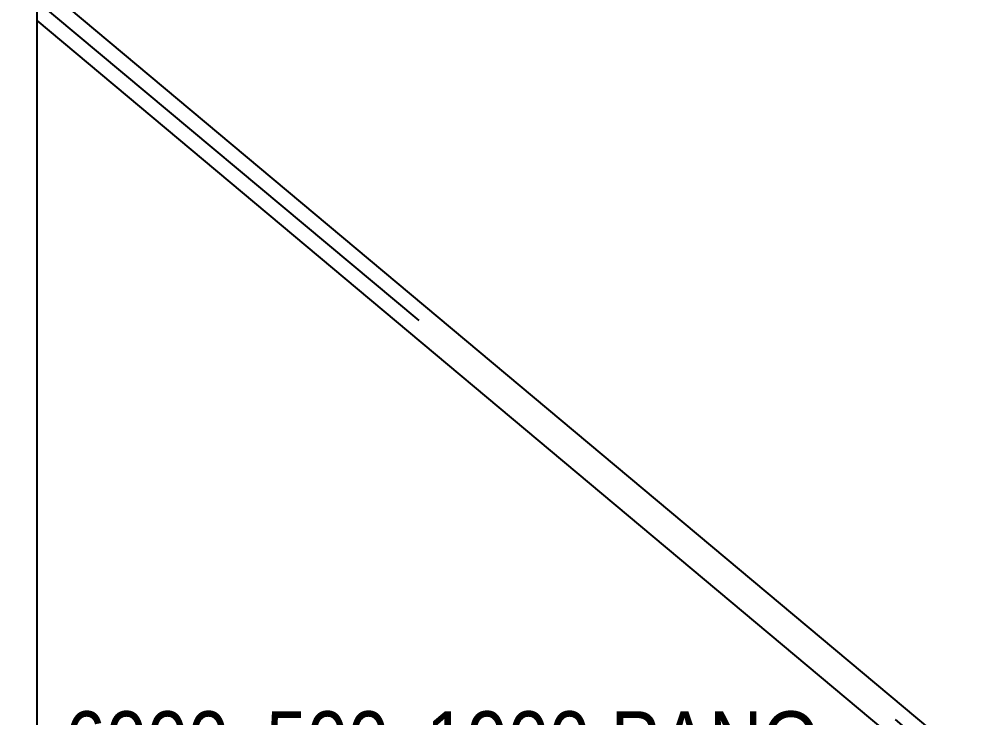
# Model space of a CAD drawing. Header units: millimetres. Extents: x 150209.93 to 150215.05, y 136675.65 to 136679.93.
# Drawn here: x 150213.6269 to 150213.7827, y 136677.9768 to 136678.0891 of the extents above; entities that cross this region are included whole.
import ezdxf

# ---------------------------------------------------------------- set-up
doc = ezdxf.new("R2010")
doc.units = ezdxf.units.MM
doc.header["$LTSCALE"] = 0.25
doc.linetypes.add('CENTER', pattern=[50.8, 31.75, -6.35, 6.35, -6.35])
doc.linetypes.add('XKITLINE00', pattern=[0])
doc.styles.add('ARIAL', font='arial.ttf')

# ---------------------------------------------------------------- blocks, each defined once
blk = doc.blocks.new('çatıı')
at = {"color": 8, "linetype": 'XKITLINE00'}
for p, q in [((23506.2, 12689.51), (23506.2, 11020.27)), ((23506.2, 12322.29), (24271.1, 11681.8)), ((23506.2, 12290.65), (24255.3, 11663.39))]:
    blk.add_line(p, q, dxfattribs=at)
at = {"color": 8, "linetype": 'CENTER'}
blk.add_line((23430, 12370.27), (24263.2, 11672.6), dxfattribs=at)
at = {"color": 30, "style": 'ARIAL', "width": 0.85}
blk.add_text('6000x500x1900 PANO', height=50, dxfattribs=at).set_placement((23528.64, 11685.04))

msp = doc.modelspace()

# ---------------------------------------------------------------- block references
at = {"xscale": 0.0002000170049888334, "yscale": 0.0002000170049888334, "zscale": 0.0002000170049888334}
msp.add_blockref('çatıı', (150208.92807, 136675.63059), dxfattribs=at)

doc.saveas('drawing.dxf')
